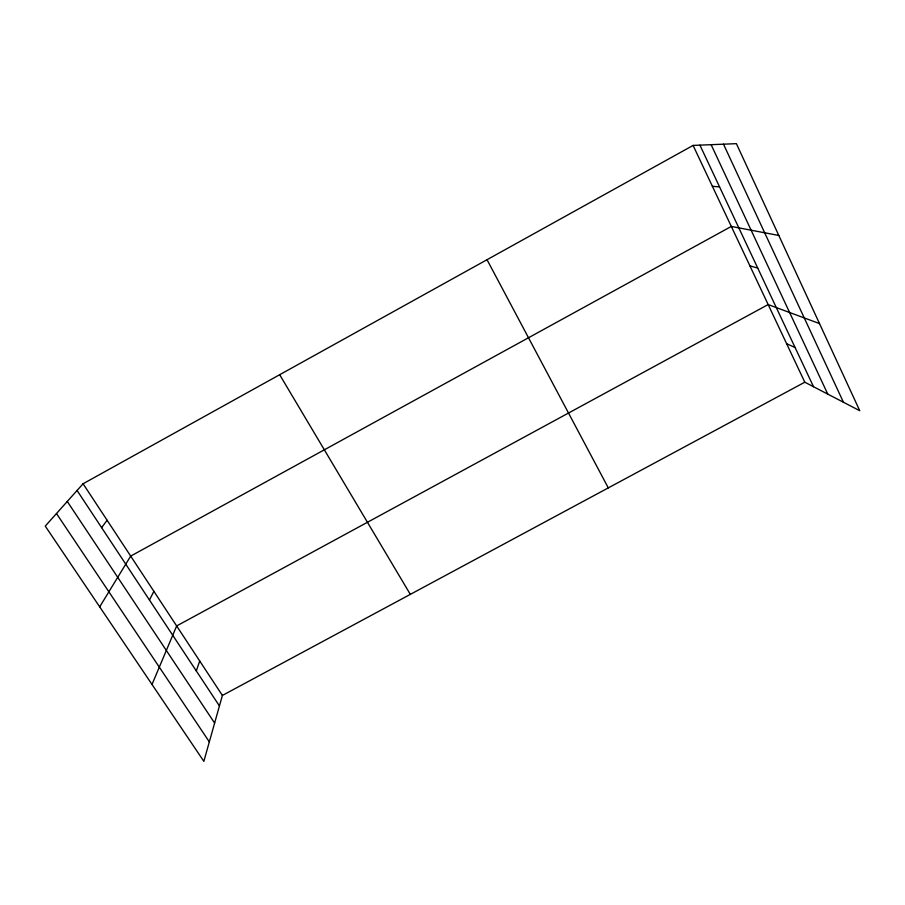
<?xml version="1.0" encoding="UTF-8"?>
<svg xmlns="http://www.w3.org/2000/svg" width="905" height="905" viewBox="0 0 905 905"><rect width="100%" height="100%" fill="white"/><g stroke="black" fill="none" stroke-linecap="round" stroke-linejoin="round"><path stroke-width="1.36" d="M804.794 382.204L222.392 695.447L203.851 761.343L45.25 526.11L83.079 483.756L693.094 145.422L736.399 143.657L859.75 410.712L804.794 382.204L693.094 145.422M196.295 670.933L199.722 661.001M152.017 684.463L176.656 625.943L768.164 304.566L819.5 323.571M149.449 600.026L153.873 591.327M99.686 606.859L130.682 556.1L731.308 226.442L778.809 235.458M101.632 527.649L107.084 520.251M712.371 186.306L719.566 186.894M749.906 265.855L757.745 268.095M786.649 343.742L795.099 347.531M56.483 513.542L209.327 741.874M67.275 501.449L214.621 723.072M77.072 490.476L219.44 705.957M83.079 483.756L222.392 695.447M279.668 374.715L410.327 594.37M487.026 259.712L608.296 487.897M699.938 145.151L813.527 386.74M711.126 144.687L827.781 394.127M723.502 144.178L843.46 402.261"/></g></svg>
